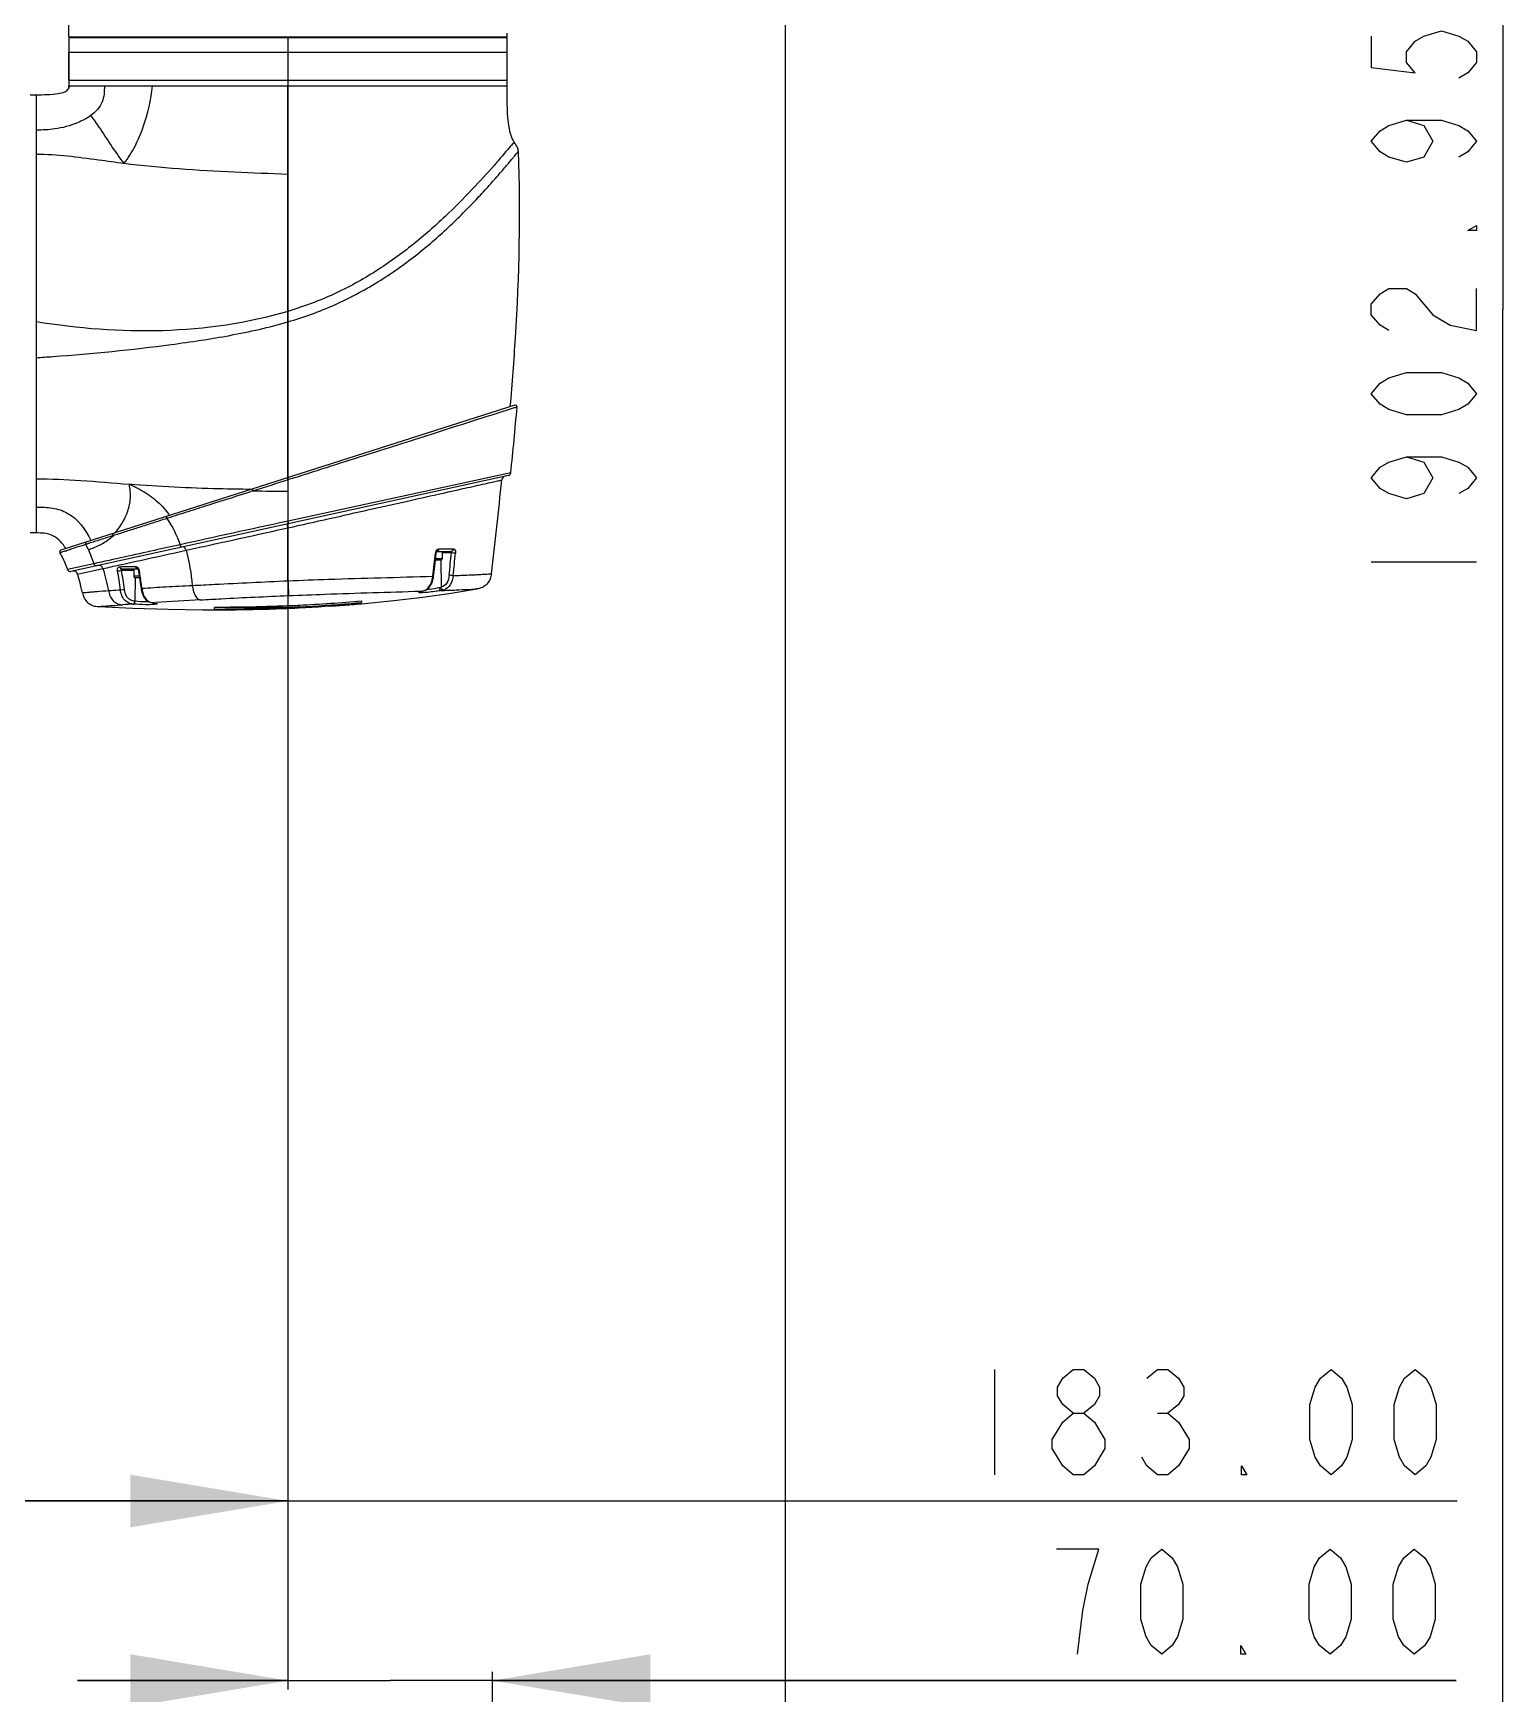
# Model space of a CAD drawing. Header units: millimetres. Extents: x 0 to 1173, y -4 to 841.
# Drawn here: x 999.5 to 1083.3, y 292.3 to 387 of the extents above; entities that cross this region are included whole.
import ezdxf

# ---------------------------------------------------------------- set-up
doc = ezdxf.new("R2010")
doc.units = ezdxf.units.MM
doc.header["$LTSCALE"] = 65.395
doc.layers.get('0').update_dxf_attribs({"linetype": 'CONTINUOUS'})
for name, color, linetype in [('0_END_MODULE_W_CAM_SOLIFIED_BL2', 7, 'CONTINUOUS'), ('J800_DH_BL6', 7, 'CONTINUOUS'), ('J_900_EXP_DH_BL10', 7, 'CONTINUOUS'), ('TM25S_ARM2_640_BL5', 7, 'CONTINUOUS')]:
    doc.layers.add(name, color=color, linetype=linetype)
doc.styles.get("Standard").update_dxf_attribs({"font": 'txt', "width": 0.8})
doc.dimstyles.new('DIMSTYLE_1', dxfattribs={"dimtxt": 6, "dimasz": 9, "dimexe": 0.5, "dimexo": 0, "dimgap": 1.5, "dimtad": 1, "dimlfac": 6, "dimzin": 0, "dimdsep": 46, "dimtxsty": 'Standard', "dimblk": '_FILLED', "dimblk1": '_FILLED', "dimblk2": '_FILLED', "dimcen": 0.09, "dimadec": 0, "dimazin": 0, "dimtp": 0.01, "dimtm": 0.01, "dimtfac": 1, "dimtofl": 0, "dimtmove": 0, "dimatfit": 3, "dimldrblk": '_FILLED', "dimfxl": 0, "dimtolj": 1, "dimtzin": 0, "dimarcsym": 0})

# ---------------------------------------------------------------- blocks, each defined once
blk = doc.blocks.new('_FILLED')
at = {"color": 0, "linetype": 'ByBlock'}
blk.add_solid([(0, 0), (-1, 0.167), (-1, -0.167)], dxfattribs=at)
blk = doc.blocks.new('*D39')
at = {"color": 2, "linetype": 'Continuous'}
for p, q in [((1047.412, 529.807), (1083.797, 529.807)), ((1083.297, 529.807), (1083.297, 371.228)), ((1083.297, 212.649), (1083.297, 371.228)), ((1010.83, 212.649), (1083.797, 212.649))]:
    blk.add_line(p, q, dxfattribs=at)
at = {"color": 2, "linetype": 'Continuous', "xscale": 9, "yscale": 9, "zscale": 9}
for p, rotation in [((1083.297, 529.807), 90), ((1083.297, 212.649), 270)]:
    blk.add_blockref('_FILLED', p, dxfattribs=dict(at, rotation=rotation))
blk = doc.blocks.new('TM25S_ARM2_640_BL5', base_point=(646.6598, 431.1828))
at = {"layer": 'TM25S_ARM2_640_BL5', "color": 7, "linetype": 'Continuous'}
for p, q in [((1001.4969, 386.7824), (1026.4958, 386.7824)), ((1026.4958, 386.7824), (1026.4957, 386.8083))]:
    blk.add_line(p, q, dxfattribs=at)
blk.add_arc((943.2508, 386.3461), 83.2462, 0.318076, 0.442986, dxfattribs=at)
blk.add_open_spline([(1001.4969, 386.7824), (1001.5082, 388.94), (1001.6526, 392.1707), (1001.9718, 396.4627), (1002.2409, 399.6706), (1002.5048, 402.8786), (1002.7414, 406.0902), (1002.9569, 409.3055), (1003.2174, 413.5978), (1003.4986, 418.9691), (1003.7816, 425.4194), (1004.0265, 431.8721), (1004.328, 440.4731), (1004.5871, 449.073), (1004.7741, 457.6729), (1004.872, 464.1233), (1004.9188, 470.5757), (1004.9148, 477.0296), (1004.7972, 483.4828), (1004.5867, 487.7811), (1004.4353, 489.9266)], degree=3, knots=[0, 0, 0, 0, 0.0626947, 0.0938976, 0.1250667, 0.1562369, 0.1874287, 0.2186419, 0.2498739, 0.3123833, 0.3749308, 0.4374861, 0.500019, 0.6250112, 0.6874897, 0.7499708, 0.8124668, 0.8749867, 0.9375022, 1, 1, 1, 1], dxfattribs=at)
blk = doc.blocks.new('*D33')
at = {"color": 2, "linetype": 'Continuous'}
for p, q in [((1013.997, 357.649), (1013.997, 302.764)), ((983.497, 355.874), (983.497, 302.764)), ((983.497, 303.264), (998.747, 303.264)), ((1013.997, 303.264), (998.747, 303.264)), ((998.747, 303.264), (1080.698, 303.264))]:
    blk.add_line(p, q, dxfattribs=at)
at = {"color": 2, "linetype": 'Continuous', "xscale": 9, "yscale": 9, "zscale": 9, "rotation": 180}
blk.add_blockref('_FILLED', (983.497, 303.264), dxfattribs=at)
at = {"color": 2, "linetype": 'Continuous', "xscale": 9, "yscale": 9, "zscale": 9}
blk.add_blockref('_FILLED', (1013.997, 303.264), dxfattribs=at)
blk = doc.blocks.new('*D38')
at = {"color": 2, "linetype": 'Continuous'}
for p, q in [((1013.997, 386.782), (1013.997, 292.517)), ((1013.997, 293.017), (1001.997, 293.017)), ((1001.997, 293.017), (1019.83, 293.017)), ((1080.645, 293.017), (1019.83, 293.017)), ((1025.664, 239.99), (1025.664, 293.517)), ((1025.664, 293.017), (1080.645, 293.017))]:
    blk.add_line(p, q, dxfattribs=at)
at = {"color": 2, "linetype": 'Continuous', "xscale": 9, "yscale": 9, "zscale": 9}
blk.add_blockref('_FILLED', (1013.997, 293.017), dxfattribs=at)
at = {"color": 2, "linetype": 'Continuous', "xscale": 9, "yscale": 9, "zscale": 9, "rotation": 180}
blk.add_blockref('_FILLED', (1025.664, 293.017), dxfattribs=at)
blk = doc.blocks.new('*D40')
at = {"color": 2, "linetype": 'Continuous'}
for p, q in [((1042.364, 519.099), (1042.364, 282.46)), ((1025.664, 231.616), (1025.664, 283.46)), ((1025.664, 282.96), (1013.664, 282.96)), ((1013.664, 282.96), (1034.014, 282.96)), ((1080.159, 282.96), (1034.014, 282.96)), ((1042.364, 282.96), (1080.159, 282.96))]:
    blk.add_line(p, q, dxfattribs=at)
at = {"color": 2, "linetype": 'Continuous', "xscale": 9, "yscale": 9, "zscale": 9}
blk.add_blockref('_FILLED', (1025.664, 282.96), dxfattribs=at)
at = {"color": 2, "linetype": 'Continuous', "xscale": 9, "yscale": 9, "zscale": 9, "rotation": 180}
blk.add_blockref('_FILLED', (1042.364, 282.96), dxfattribs=at)
blk = doc.blocks.new('0_END_MODULE_W_CAM_SOLIFIED_BL2', base_point=(670.806, 355.8574))
at = {"layer": '0_END_MODULE_W_CAM_SOLIFIED_BL2', "color": 2, "linetype": 'Continuous'}
blk.add_line((1075.797, 356.8283), (1081.797, 356.8283), dxfattribs=at)
for points in [[(1075.797, 386.8283), (1075.797, 385.0283), (1078.297, 384.7283), (1077.797, 385.3283), (1077.797, 385.9283), (1078.297, 386.5283), (1078.797, 386.8283), (1079.7971, 387.1283), (1080.797, 386.8283), (1081.297, 386.5283), (1081.797, 385.9283), (1081.797, 385.3283), (1081.297, 384.7283), (1080.797, 384.4283)], [(1077.797, 382.0283), (1078.797, 381.7283), (1079.297, 380.8283), (1078.797, 379.9283), (1077.797, 379.6283), (1076.7971, 379.9283), (1076.297, 380.2282), (1075.797, 380.8283), (1076.297, 381.4283), (1076.7971, 381.7283), (1077.797, 382.0283), (1079.7971, 382.0283), (1080.797, 381.7283), (1081.297, 381.4283), (1081.797, 380.8283), (1081.297, 380.2282), (1080.797, 379.9283)], [(1081.797, 376.0283), (1081.797, 375.7283), (1081.297, 375.7283), (1081.797, 376.0283)], [(1076.7971, 370.0283), (1076.297, 370.3282), (1075.797, 370.9283), (1075.797, 371.5283), (1076.297, 372.1283), (1076.7971, 372.4283), (1077.797, 372.4283), (1078.297, 372.1283), (1078.797, 371.5283), (1079.297, 370.9283), (1080.297, 370.3282), (1081.797, 370.0283), (1081.797, 372.4283)], [(1081.797, 366.4283), (1081.297, 365.8283), (1080.797, 365.5283), (1079.7971, 365.2283), (1077.797, 365.2283), (1076.7971, 365.5283), (1076.297, 365.8283), (1075.797, 366.4283), (1076.297, 367.0283), (1076.7971, 367.3283), (1077.797, 367.6283), (1079.7971, 367.6283), (1080.797, 367.3283), (1081.297, 367.0283), (1081.797, 366.4283)], [(1077.797, 362.8283), (1078.797, 362.5283), (1079.297, 361.6283), (1078.797, 360.7283), (1077.797, 360.4282), (1076.7971, 360.7283), (1076.297, 361.0283), (1075.797, 361.6283), (1076.297, 362.2283), (1076.7971, 362.5283), (1077.797, 362.8283), (1079.7971, 362.8283), (1080.797, 362.5283), (1081.297, 362.2283), (1081.797, 361.6283), (1081.297, 361.0283), (1080.797, 360.7283)]]:
    blk.add_lwpolyline(points, dxfattribs=at)
dim = blk.add_linear_dim(base=(1083.297, 212.6491), p1=(1047.4124, 529.8074), p2=(1010.8302, 212.6491), angle=270, dimstyle='DIMSTYLE_1', dxfattribs=at)
dim.commit()
dim.dimension.update_dxf_attribs({"geometry": '*D39', "text_midpoint": (1083.297, 354.4283), "dimtype": 160})
blk = doc.blocks.new('J800_DH_BL6', base_point=(659.6919, 365.2011))
at = {"layer": 'J800_DH_BL6', "color": 7, "linetype": 'Continuous'}
for p, q in [((1001.4969, 386.7491), (1026.4969, 386.7491)), ((1001.8302, 386.7491), (1001.8302, 386.7824)), ((1026.1636, 386.7491), (1026.1636, 386.7824)), ((1026.4969, 383.9824), (1026.4969, 386.7491)), ((1001.4969, 385.9158), (1026.4969, 385.9158)), ((1001.4697, 383.812), (1001.4641, 383.8011)), ((1001.4969, 384.3158), (1026.4969, 384.3158)), ((1001.4969, 383.9824), (1026.4969, 383.9824)), ((1013.9969, 361.6406), (1013.9969, 383.9824)), ((999.2969, 383.4824), (999.6302, 383.4824)), ((999.6302, 383.4824), (999.6302, 358.4824)), ((1026.9353, 365.7698), (1001.0452, 357.5072)), ((1026.6782, 365.6875), (1026.6803, 365.7111)), ((1026.7085, 361.9092), (1014.0046, 359.159)), ((1026.5784, 361.7634), (1001.616, 356.2892)), ((1004.9468, 361.2581), (1004.941, 361.2585)), ((1014.0349, 361.5243), (1014.0048, 361.5149)), ((1014.0048, 360.8753), (1014.0048, 361.5149)), ((1012.0233, 360.8838), (1012.0094, 360.8794)), ((1014.0046, 359.159), (1014.0048, 360.8753)), ((1014.0046, 359.159), (1013.9142, 359.1393)), ((1014.0131, 359.1203), (1014.0046, 359.159)), ((999.6302, 358.4824), (999.2969, 358.4824)), ((1013.9959, 355.7551), (1013.9953, 358.7758)), ((1001.469, 357.508), (1001.357, 357.4714)), ((1001.6648, 357.5714), (1001.6353, 357.5619)), ((1022.425, 357.0964), (1022.452, 357.3358)), ((1022.4633, 357.3843), (1022.4684, 357.3966)), ((1022.4952, 357.4312), (1023.2979, 357.4312)), ((1022.6004, 357.5757), (1023.4329, 357.576)), ((1022.7886, 357.4312), (1022.7886, 357.0145)), ((1023.3197, 357.3501), (1022.7886, 357.3501)), ((1002.9229, 356.7293), (1001.4231, 356.3966)), ((1001.9984, 356.1368), (1003.4405, 356.4511)), ((1005.2052, 356.3501), (1004.4998, 356.3501)), ((1004.5141, 356.4312), (1005.4177, 356.4312)), ((1005.2052, 356.4312), (1005.2052, 356.0145)), ((1022.3009, 356.0186), (1022.3486, 356.4281)), ((1022.3486, 356.4281), (1022.3872, 356.7636)), ((1022.3872, 356.7636), (1022.425, 357.0964)), ((1022.7052, 356.9312), (1022.4063, 356.9312)), ((1022.7886, 357.0145), (1022.4158, 357.0145)), ((1022.7107, 356.9313), (1022.7333, 355.3863)), ((1005.5212, 356.0145), (1005.2052, 356.0145)), ((1005.2832, 355.9313), (1005.2635, 354.589)), ((1005.5335, 355.9312), (1005.2886, 355.9312)), ((1005.5917, 355.5209), (1005.617, 355.3345)), ((1005.617, 355.3345), (1005.6283, 355.2538)), ((1005.6646, 355.3409), (1005.6661, 355.3298)), ((1022.2571, 356.0142), (1022.2582, 356.0236)), ((1022.2916, 355.9436), (1022.3009, 356.0186)), ((1005.1832, 354.4255), (1005.1633, 354.4273)), ((1005.2794, 354.5872), (1005.2635, 354.589)), ((1006.2911, 354.4998), (1006.2751, 354.5004)), ((1006.2751, 354.5004), (1006.294, 354.498)), ((1006.2911, 354.4998), (1006.3106, 354.4973)), ((1006.3106, 354.4973), (1006.294, 354.498)), ((1006.294, 354.498), (1006.3305, 354.4929)), ((1006.3106, 354.4973), (1006.4552, 354.5064)), ((1006.3305, 354.4929), (1006.3492, 354.4901)), ((1006.3492, 354.4901), (1006.3665, 354.4874)), ((1006.4478, 354.471), (1006.4586, 354.4677)), ((1014.5873, 354.3675), (1014.6393, 354.3699)), ((1014.639, 354.2751), (1014.639, 354.3753)), ((1017.6042, 354.3979), (1017.5266, 354.3918)), ((1017.6035, 354.4062), (1017.6122, 354.4069)), ((1018.1937, 354.6081), (1018.1937, 354.5153)), ((1018.1937, 354.4588), (1018.1937, 354.4454)), ((1021.5393, 355.1641), (1021.6605, 355.1677)), ((1021.6595, 355.1656), (1021.6783, 355.1703)), ((1021.7009, 355.1758), (1021.7194, 355.1803)), ((1021.7194, 355.1803), (1021.7337, 355.184)), ((1021.7357, 355.1846), (1021.769, 355.1942)), ((1021.769, 355.1942), (1021.8244, 355.2144)), ((1009.8002, 354.1254), (1009.8002, 354.2318)), ((1014.6182, 354.2097), (1014.6182, 354.2578)), ((1014.62, 354.2567), (1014.6396, 354.2574))]:
    blk.add_line(p, q, dxfattribs=at)
at = {"layer": 'J800_DH_BL6', "color": 6, "linetype": 'Continuous'}
for p, q in [((1001.4969, 384.3158), (1001.4969, 385.9158)), ((1026.4969, 384.3158), (1026.4969, 385.9158))]:
    blk.add_line(p, q, dxfattribs=at)
at = {"layer": 'J800_DH_BL6', "color": 2, "linetype": 'Continuous'}
for p, q in [((1054.298, 310.7645), (1054.298, 304.7644)), ((1063.598, 308.2644), (1064.198, 308.2644)), ((1058.798, 304.7644), (1058.198, 305.2644))]:
    blk.add_line(p, q, dxfattribs=at)
at = {"layer": 'J800_DH_BL6', "color": 7, "linetype": 'Continuous'}
for points in [[(1001.4969, 386.7491), (1001.4969, 383.9773), (1001.4968, 383.9592)], [(1001.4968, 383.9592), (1001.4965, 383.9409), (1001.4957, 383.9224), (1001.4942, 383.9037), (1001.4919, 383.8847), (1001.4883, 383.8655), (1001.4833, 383.8467), (1001.4768, 383.8282), (1001.4687, 383.81), (1001.4641, 383.8011)], [(1002.6109, 357.5312), (1002.6112, 357.5298), (1002.6116, 357.5284), (1002.612, 357.5271), (1002.6125, 357.5259), (1002.613, 357.5247), (1002.6137, 357.5236), (1002.6144, 357.5225), (1002.6153, 357.5214), (1002.6162, 357.5205)], [(1022.452, 357.3359), (1022.4528, 357.3422), (1022.4554, 357.3569), (1022.459, 357.3709), (1022.4633, 357.3843)], [(1022.4684, 357.3966), (1022.4738, 357.4076), (1022.4793, 357.4169), (1022.4846, 357.4243), (1022.4893, 357.4298)], [(1022.4893, 357.4298), (1022.4929, 357.4333), (1022.4949, 357.4349), (1022.4952, 357.4351)], [(1005.4177, 356.4323), (1005.417, 356.4325), (1005.4188, 356.4316)], [(1005.4188, 356.4316), (1005.4226, 356.4289), (1005.428, 356.4244), (1005.4344, 356.4177), (1005.4414, 356.409), (1005.4485, 356.3982), (1005.4556, 356.3854), (1005.462, 356.371)], [(1005.462, 356.371), (1005.4674, 356.3555), (1005.4715, 356.3393), (1005.4735, 356.3287)], [(1005.4735, 356.3287), (1005.4967, 356.1777), (1005.5159, 356.0503), (1005.535, 355.9209), (1005.554, 355.7896), (1005.5729, 355.6562), (1005.5917, 355.5209)], [(1005.6283, 355.2538), (1005.6434, 355.1678), (1005.6637, 355.0844), (1005.6895, 355.0049), (1005.7212, 354.9294), (1005.7584, 354.8579), (1005.8006, 354.7916), (1005.8471, 354.7313), (1005.8975, 354.677), (1005.9517, 354.6294), (1006.0086, 354.5892), (1006.0678, 354.5568), (1006.1282, 354.5323), (1006.1865, 354.5157)], [(1018.1937, 354.4454), (1020.0276, 354.625), (1021.6863, 354.8233), (1023.2989, 355.0506), (1024.7755, 355.2904)], [(1021.8244, 355.2144), (1021.8796, 355.2411), (1021.9331, 355.2743), (1021.9837, 355.3135), (1022.0311, 355.358), (1022.0753, 355.4074), (1022.1161, 355.4613), (1022.1535, 355.5195), (1022.1871, 355.5817), (1022.2169, 355.6478), (1022.2422, 355.7168), (1022.2629, 355.7889), (1022.2792, 355.8648), (1022.2916, 355.9436)], [(1003.1925, 354.2847), (1005.1449, 354.1907), (1007.1555, 354.1265), (1009.1237, 354.0972)], [(1006.1865, 354.5157), (1006.2402, 354.5054), (1006.2732, 354.5007)], [(1006.3665, 354.4874), (1006.3824, 354.4847), (1006.3969, 354.4821), (1006.41, 354.4796), (1006.4217, 354.4772), (1006.4318, 354.4749), (1006.4405, 354.4728), (1006.4478, 354.471)], [(1021.5386, 355.1288), (1021.5383, 355.1286), (1021.5386, 355.1287), (1021.5409, 355.1298), (1021.5454, 355.1316), (1021.5517, 355.1341), (1021.5597, 355.1369), (1021.5695, 355.1403), (1021.5809, 355.1439), (1021.5938, 355.1478), (1021.6083, 355.152), (1021.624, 355.1564), (1021.6411, 355.1609), (1021.6595, 355.1656)], [(1009.1237, 354.0972), (1011.0501, 354.1023), (1012.9343, 354.1415), (1013.7166, 354.1682)]]:
    blk.add_lwpolyline(points, dxfattribs=at)
at = {"layer": 'J800_DH_BL6', "color": 2, "linetype": 'Continuous'}
for points in [[(1058.798, 308.2644), (1058.198, 308.7644), (1057.898, 309.2645), (1057.898, 309.7644), (1058.198, 310.2644), (1058.798, 310.7645), (1059.3981, 310.7645), (1059.998, 310.2644), (1060.298, 309.7644), (1060.298, 309.2645), (1059.998, 308.7644), (1059.3981, 308.2644)], [(1062.998, 310.2644), (1063.598, 310.7645), (1064.198, 310.7645), (1064.798, 310.2644), (1065.0981, 309.7644), (1065.0981, 309.2645), (1064.798, 308.7644), (1064.198, 308.2644), (1064.798, 307.7645), (1065.0981, 307.2644), (1065.398, 306.7644), (1065.398, 306.2645)], [(1073.4981, 304.7644), (1072.898, 305.2644), (1072.598, 305.7644), (1072.298, 306.7644), (1072.298, 308.7644), (1072.598, 309.7644), (1072.898, 310.2644), (1073.4981, 310.7645), (1074.098, 310.2644), (1074.398, 309.7644), (1074.698, 308.7644), (1074.698, 306.7644), (1074.398, 305.7644), (1074.098, 305.2644), (1073.4981, 304.7644)], [(1078.298, 304.7644), (1077.698, 305.2644), (1077.398, 305.7644), (1077.098, 306.7644), (1077.098, 308.7644), (1077.398, 309.7644), (1077.698, 310.2644), (1078.298, 310.7645), (1078.898, 310.2644), (1079.1981, 309.7644), (1079.498, 308.7644), (1079.498, 306.7644), (1079.1981, 305.7644), (1078.898, 305.2644), (1078.298, 304.7644)], [(1057.598, 306.7644), (1058.198, 307.7645), (1058.798, 308.2644), (1059.3981, 308.2644), (1059.998, 307.7645)], [(1059.998, 307.7645), (1060.598, 306.7644), (1060.598, 306.2645)], [(1058.198, 305.2644), (1057.598, 306.2645), (1057.598, 306.7644)], [(1060.598, 306.2645), (1059.998, 305.2644), (1059.3981, 304.7644), (1058.798, 304.7644)], [(1065.398, 306.2645), (1064.798, 305.2644), (1064.198, 304.7644), (1063.598, 304.7644), (1062.998, 305.2644), (1062.698, 305.7644)], [(1068.698, 304.7644), (1068.398, 304.7644), (1068.398, 305.2644), (1068.698, 304.7644)]]:
    blk.add_lwpolyline(points, dxfattribs=at)
at = {"layer": 'J800_DH_BL6', "color": 7, "linetype": 'Continuous'}
for centre, radius, start, end in [((1001.2589, 383.9145), 0.2345, 331.057855, 334.066795), ((1001.2593, 383.9143), 0.234, 334.068237, 335.68163), ((1001.2556, 383.9159), 0.238, 335.703008, 342.601463), ((1001.197, 383.9297), 0.2983, 349.469467, 350.550277), ((1001.0402, 383.948), 0.4562, 355.152352, 355.840105), ((991.4022, 491.8866), 123.6807, 273.814526, 274.255714), ((786.9995, 386.5889), 240.9761, 354.121716, 355.018933), ((1026.9658, 365.6744), 0.1001, 355.060796, 107.700001), ((1026.5427, 361.9262), 0.1667, 282.369152, 354.135267), ((631.8859, 402.9961), 396.4885, 353.21565, 353.993109), ((1026.4461, 361.4784), 0.25, 102.369152, 174.044843), ((1013.5875, 622.8431), 261.9683, 269.654917, 270.091276), ((1015.7065, 333.5274), 27.1819, 108.364538, 108.488403), ((1003.1885, 356.5661), 4.9982, 36.282678, 37.047687), ((1003.1869, 356.5649), 5.0002, 35.744742, 36.282699), ((1456.8508, -1678.2263), 2084.9584, 102.2656075, 102.436506), ((1001.6443, 366.3622), 8.3795, 286.459832, 287.020642), ((1001.9478, 360.582), 3.0122, 315.820744, 318.214767), ((962.5336, 347.4728), 52.6883, 12.387676, 12.510802), ((1001.0773, 357.4065), 0.1057, 107.7, 211.815159), ((998.6528, 355.9574), 3.129, 31.551758, 33.743016), ((989.3369, 394.2982), 38.7388, 287.927323, 288.076552), ((1023.1545, 290.9397), 70.0114, 107.900655, 108.043725), ((1003.9293, 353.8122), 4.2743, 108.664559, 109.958081), ((996.2144, 354.6874), 7.0008, 23.968771, 26.670346), ((1004.5204, 352.0672), 6.1166, 107.907786, 108.679263), ((1001.4491, 361.4263), 4.0577, 291.628124, 294.181882), ((1001.6819, 360.8997), 3.4819, 294.236777, 297.212278), ((766.0607, 386.1529), 257.963, 353.292712, 353.585233), ((1022.7831, 357.2898), 0.3768, 165.435988, 173.565858), ((1022.7682, 357.294), 0.3613, 157.681641, 165.492381), ((1022.7052, 357.3254), 0.2908, 144.606036, 149.079845), ((1022.4759, 357.5259), 0.0946, 270.032714, 279.156412), ((753.9393, 383.2135), 270.6192, 354.243637, 354.515805), ((757.0579, 382.9123), 267.7168, 354.241801, 354.517114), ((1001.5803, 356.452), 0.1667, 199.38417, 282.369152), ((1001.759, 356.0646), 0.25, 16.791532, 102.369152), ((976.8284, 351.6051), 27.8506, 7.510359, 9.740854), ((977.3933, 351.6418), 27.5123, 7.578903, 9.853712), ((1005.4266, 356.5149), 0.0837, 263.879016, 269.986754), ((1005.2052, 356.2847), 0.3184, 29.972115, 34.481567), ((1005.1922, 356.2772), 0.3334, 27.554, 29.990697), ((1005.1772, 356.2697), 0.3502, 17.159818, 27.495408), ((1005.1669, 356.2663), 0.361, 13.079389, 17.20233), ((1005.1705, 356.2671), 0.3574, 11.429841, 13.078153), ((1005.1769, 356.2684), 0.3508, 8.807781, 11.433981), ((964.9014, 350.0332), 41.1061, 8.653996, 8.800333), ((958.049, 348.9992), 48.0361, 7.713512, 8.643431), ((1022.7052, 357.0145), 0.0833, 270, 360), ((1005.2886, 356.0145), 0.0833, 180, 270), ((958.5605, 349.0589), 47.5211, 7.5964, 7.724998), ((1022.5674, 355.8551), 0.4972, 278.931271, 289.48787), ((1016.6449, 174.735), 180.0556, 93.649703, 93.846499), ((1006.4377, 355.6252), 1.1349, 261.776976, 262.580107), ((1005.9504, 351.7507), 2.7701, 81.501338, 82.527885), ((1006.0627, 352.5004), 2.0121, 80.259984, 81.511616), ((1057.2461, -456.0477), 812.1439, 93.404843, 93.5855746), ((1009.8525, 456.0014), 101.7442, 269.971562, 272.667299), ((1011.903, 440.5818), 86.3501, 268.605784, 271.815765), ((1010.5419, 435.7444), 81.6365, 272.862107, 274.961871), ((1010.2534, 445.6876), 91.5177, 272.746735, 274.603587), ((1010.358, 444.892), 90.6233, 272.707806, 274.960206), ((1011.9898, 432.6041), 78.3915, 271.937103, 274.106066), ((1011.0812, 437.6033), 83.4607, 273.676253, 274.429171), ((1010.6071, 441.0447), 86.8614, 274.616859, 275.010685), ((1011.243, 435.499), 81.3502, 274.484848, 274.901425), ((1010.9775, 432.0751), 77.9511, 274.882608, 275.311661), ((1021.6549, 355.2657), 0.0983, 273.136063, 283.74656), ((1021.5983, 355.5558), 0.3919, 286.524581, 287.593821), ((1021.5506, 355.8122), 0.6522, 284.672618, 289.022749), ((1021.7123, 355.2646), 0.0834, 272.379253, 284.829437), ((1011.7659, 439.952), 85.7428, 268.686325, 271.90757), ((1010.6193, 449.6487), 95.4268, 269.508151, 269.834531), ((1010.6159, 445.8067), 91.6849, 269.49019, 271.937924), ((1010.7565, 440.8394), 86.7157, 271.956113, 272.552421)]:
    blk.add_arc(centre, radius, start, end, dxfattribs=at)
for points, knots in [([(999.6302, 383.4824), (1000.049, 383.4824), (1000.6097, 383.4798), (1001.2273, 383.6074), (1001.425, 383.7304), (1001.4641, 383.8011)], [0, 0, 0, 0, 0.6601779, 0.8726786, 1, 1, 1, 1]), ([(1001.4827, 383.8447), (1001.4843, 383.8497), (1001.4871, 383.8598), (1001.4893, 383.87), (1001.4903, 383.8752)], [0, 0, 0, 0, 0.5001901, 1, 1, 1, 1]), ([(1001.4912, 383.8807), (1001.492, 383.8855), (1001.4934, 383.895), (1001.4944, 383.9046), (1001.4948, 383.9095)], [0, 0, 0, 0, 0.4980796, 1, 1, 1, 1]), ([(1001.4952, 383.9149), (1001.4956, 383.9199), (1001.4961, 383.93), (1001.4965, 383.94), (1001.4966, 383.945)], [0, 0, 0, 0, 0.4971273, 1, 1, 1, 1]), ([(1001.4966, 383.945), (1001.4967, 383.9512), (1001.4969, 383.9637), (1001.4969, 383.9762), (1001.4969, 383.9824)], [0, 0, 0, 0, 0.4962766, 1, 1, 1, 1]), ([(1003.5247, 383.9824), (1003.5247, 383.6742), (1003.4952, 382.9988), (1003.0185, 382.4894), (1002.7462, 382.2906)], [0, 0, 0, 0, 0.4776184, 1, 1, 1, 1]), ([(1004.6379, 379.5576), (1004.8935, 379.8559), (1005.299, 380.5457), (1005.9184, 382.0079), (1006.1824, 383.1896), (1006.2692, 383.9824)], [0, 0, 0, 0, 0.2472986, 0.4978625, 1, 1, 1, 1]), ([(1026.8961, 380.7771), (1026.8076, 380.9113), (1026.6686, 381.2857), (1026.4848, 382.3569), (1026.4969, 383.2885), (1026.4969, 383.9824)], [0, 0, 0, 0, 0.1479576, 0.3611435, 1, 1, 1, 1]), ([(1002.7462, 382.2906), (1002.5135, 382.1207), (1001.8548, 381.7786), (1000.7897, 381.4986), (999.9855, 381.4613), (999.6302, 381.4613)], [0, 0, 0, 0, 0.2642851, 0.6740671, 1, 1, 1, 1]), ([(1002.7462, 382.2906), (1002.9021, 382.0749), (1003.5399, 381.1695), (1004.1228, 380.2246), (1004.6358, 379.5577)], [0, 0, 0, 0, 0.2402629, 1, 1, 1, 1]), ([(1026.8961, 380.7772), (1026.9223, 380.804), (1026.6988, 380.5517), (1026.5993, 380.4256), (1026.1782, 379.9376), (1025.5259, 379.1864), (1024.4326, 377.9871), (1022.9246, 376.4685), (1021.1142, 374.8715), (1019.0107, 373.3517), (1016.6249, 372.0389), (1014.8899, 371.391), (1013.9969, 371.1229)], [0, 0, 0, 0, 0.0068697, 0.0279365, 0.0621934, 0.1071999, 0.2200386, 0.353669, 0.5020404, 0.6616221, 0.8289665, 1, 1, 1, 1]), ([(1004.6363, 379.5576), (1004.1536, 379.6184), (1002.4934, 379.8507), (1000.8216, 380.073), (999.6302, 380.073)], [0, 0, 0, 0, 0.2899489, 1, 1, 1, 1]), ([(1013.9969, 370.523), (1014.9051, 370.789), (1016.6721, 371.4294), (1019.1111, 372.7295), (1021.2664, 374.246), (1022.8433, 375.6134), (1023.9625, 376.6987), (1024.707, 377.4644), (1025.374, 378.1852), (1025.954, 378.8393), (1026.3762, 379.3339), (1026.6592, 379.6705), (1026.8273, 379.8745), (1026.9553, 380.0226), (1027.0585, 380.1595), (1027.1014, 380.1865), (1027.1415, 380.2578), (1027.1419, 380.2482)], [0, 0, 0, 0, 0.1708727, 0.3381166, 0.4975815, 0.6457206, 0.7145086, 0.7790454, 0.8385366, 0.8917956, 0.9369708, 0.9557534, 0.9715295, 0.9839961, 0.992936, 0.9982568, 1, 1, 1, 1]), ([(1026.6803, 365.7111), (1026.7929, 367.011), (1027.165, 371.8459), (1027.2775, 376.7057), (1027.1419, 380.2482)], [0, 0, 0, 0, 0.269026, 1, 1, 1, 1]), ([(1027.1419, 380.2482), (1027.139, 380.3249), (1027.1074, 380.5282), (1026.963, 380.676), (1026.8961, 380.7772)], [0, 0, 0, 0, 0.3875385, 1, 1, 1, 1]), ([(1013.9969, 378.9347), (1012.9784, 378.9736), (1009.8538, 379.0916), (1006.7283, 379.2947), (1004.6365, 379.5581)], [0, 0, 0, 0, 0.325886, 1, 1, 1, 1]), ([(1013.9969, 371.1229), (1011.689, 370.4301), (1006.8474, 369.7589), (1002.0112, 370.1341), (999.6302, 370.528)], [0, 0, 0, 0, 0.4996191, 1, 1, 1, 1]), ([(1000.5802, 368.5469), (1002.8384, 368.7155), (1006.2198, 369.0459), (1010.6968, 369.7173), (1012.9108, 370.2048), (1013.9969, 370.523)], [0, 0, 0, 0, 0.500245, 0.749975, 1, 1, 1, 1]), ([(1027.0655, 365.6657), (1027.066, 365.6715), (1027.0241, 365.6578), (1026.9909, 365.6397), (1026.8902, 365.6088), (1026.8224, 365.5871), (1026.7809, 365.5741)], [0, 0, 0, 0, 0.0579958, 0.2516462, 0.5645306, 1, 1, 1, 1]), ([(1026.7809, 365.5741), (1025.2383, 365.0927), (1022.4219, 364.1854), (1018.1713, 362.8418), (1015.4645, 361.9754), (1014.0349, 361.5243)], [0, 0, 0, 0, 0.3624848, 0.6637242, 1, 1, 1, 1]), ([(999.6302, 361.5675), (1000.4767, 361.5675), (1002.2507, 361.4984), (1004.0167, 361.3312), (1004.941, 361.2585)], [0, 0, 0, 0, 0.4772433, 1, 1, 1, 1]), ([(1004.1939, 358.5748), (1004.4906, 358.9069), (1004.8442, 359.5315), (1005.0453, 360.4774), (1004.9955, 360.9949), (1004.9497, 361.255)], [0, 0, 0, 0, 0.4648913, 0.7243178, 1, 1, 1, 1]), ([(1004.9436, 361.2576), (1005.1586, 361.1696), (1005.6844, 360.9118), (1006.4715, 360.3846), (1006.9625, 359.8626), (1007.1778, 359.5774)], [0, 0, 0, 0, 0.2467417, 0.6206051, 1, 1, 1, 1]), ([(1011.8846, 360.9663), (1011.2793, 360.9728), (1008.9636, 361.0105), (1006.6493, 361.1279), (1004.9436, 361.2576)], [0, 0, 0, 0, 0.2613661, 1, 1, 1, 1]), ([(1012.0097, 360.8795), (1012.0009, 360.9065), (1011.9992, 360.9356), (1011.9749, 360.9953), (1011.9867, 360.9991)], [0, 0, 0, 0, 0.6953768, 1, 1, 1, 1]), ([(1014.0048, 361.5149), (1013.9961, 361.5421), (1013.9778, 361.5815), (1013.9776, 361.6139), (1013.9649, 361.6304), (1013.9679, 361.6313)], [0, 0, 0, 0, 0.7023825, 0.9223496, 1, 1, 1, 1]), ([(1013.9953, 358.7758), (1014.7826, 358.9506), (1016.3298, 359.2963), (1018.5764, 359.8008), (1020.6467, 360.266), (1022.4604, 360.6724), (1023.7815, 360.9669), (1024.6661, 361.1647), (1025.1883, 361.2795), (1025.6038, 361.3758), (1025.9114, 361.435), (1026.0904, 361.4907), (1026.1792, 361.4935), (1026.1974, 361.5044)], [0, 0, 0, 0, 0.1935004, 0.3803792, 0.5524518, 0.7026249, 0.8263443, 0.877197, 0.9201303, 0.9545642, 0.9796874, 0.9949027, 1, 1, 1, 1]), ([(999.6302, 359.9585), (999.945, 359.9531), (1000.556, 359.946), (1001.826, 359.549), (1002.448, 358.6685), (1002.7595, 358.0544)], [0, 0, 0, 0, 0.2426495, 0.4693324, 1, 1, 1, 1]), ([(1012.0097, 360.8795), (1011.1687, 360.607), (1009.9237, 360.2158), (1008.3028, 359.6929), (1007.5204, 359.4503), (1007.1425, 359.3249)], [0, 0, 0, 0, 0.5191046, 0.76621, 1, 1, 1, 1]), ([(1007.0867, 359.3062), (1006.9468, 359.2713), (1006.679, 359.174), (1006.152, 359.0065), (1005.5199, 358.8052), (1004.7931, 358.5766), (1004.3256, 358.4196), (1004.0971, 358.3497)], [0, 0, 0, 0, 0.1377693, 0.2717187, 0.5287596, 0.771644, 1, 1, 1, 1]), ([(1007.0867, 359.3062), (1007.0813, 359.3207), (1007.0693, 359.363), (1007.0761, 359.4319), (1007.1065, 359.4416)], [0, 0, 0, 0, 0.3262007, 1, 1, 1, 1]), ([(1014.0369, 359.0131), (1014.0344, 359.0125), (1014.0367, 359.0296), (1014.0223, 359.0549), (1014.0188, 359.0943), (1014.0131, 359.1203)], [0, 0, 0, 0, 0.0703506, 0.2748827, 1, 1, 1, 1]), ([(1001.2547, 357.6955), (1001.0706, 357.9709), (1000.5917, 358.465), (999.9279, 358.4824), (999.6302, 358.4824)], [0, 0, 0, 0, 0.5267098, 1, 1, 1, 1]), ([(1004.0186, 358.3261), (1003.7727, 358.253), (1003.317, 358.0942), (1002.8544, 357.9571), (1002.6396, 357.8875)], [0, 0, 0, 0, 0.5318896, 1, 1, 1, 1]), ([(1003.2742, 357.8031), (1003.3378, 357.8359), (1003.6036, 357.9832), (1003.8484, 358.1682), (1004.0186, 358.3261)], [0, 0, 0, 0, 0.2356294, 1, 1, 1, 1]), ([(1004.0186, 358.3261), (1004.0128, 358.3405), (1003.9988, 358.3903), (1004.0252, 358.4582), (1004.0605, 358.4695)], [0, 0, 0, 0, 0.2949278, 1, 1, 1, 1]), ([(1008.1874, 357.4957), (1008.6393, 357.5952), (1010.5757, 358.02), (1012.5117, 358.4461), (1013.9953, 358.7758)], [0, 0, 0, 0, 0.2333891, 1, 1, 1, 1]), ([(1013.9709, 358.8863), (1013.9651, 358.9125), (1013.9614, 358.952), (1013.9471, 358.9774), (1013.949, 358.9938), (1013.9466, 358.9933)], [0, 0, 0, 0, 0.7344768, 0.9325926, 1, 1, 1, 1]), ([(1001.2611, 357.4403), (1001.2216, 357.4275), (1001.1551, 357.4069), (1001.0642, 357.3771), (1001.0222, 357.3643), (1000.9909, 357.3453), (1000.9875, 357.3508)], [0, 0, 0, 0, 0.4321648, 0.7446945, 0.9325239, 1, 1, 1, 1]), ([(1001.4231, 356.3966), (1001.3904, 356.4897), (1001.268, 356.8173), (1001.12, 357.1372), (1000.9875, 357.3508)], [0, 0, 0, 0, 0.2818441, 1, 1, 1, 1]), ([(1002.4703, 357.8298), (1002.3942, 357.8046), (1002.126, 357.7174), (1001.8569, 357.6333), (1001.6648, 357.5714)], [0, 0, 0, 0, 0.2842939, 1, 1, 1, 1]), ([(1002.4703, 357.8298), (1002.4576, 357.8572), (1002.451, 357.9213), (1002.4969, 357.9705), (1002.523, 357.9788)], [0, 0, 0, 0, 0.5247608, 1, 1, 1, 1]), ([(1007.8392, 357.8091), (1007.3554, 357.7029), (1005.7162, 357.3448), (1004.0775, 356.9843), (1002.9229, 356.7293)], [0, 0, 0, 0, 0.2952425, 1, 1, 1, 1]), ([(1003.4405, 356.4511), (1003.754, 356.5199), (1005.337, 356.8651), (1006.9186, 357.2164), (1008.1874, 357.4958)], [0, 0, 0, 0, 0.1981196, 1, 1, 1, 1]), ([(1007.955, 357.6793), (1007.9349, 357.6749), (1007.9029, 357.6922), (1007.8844, 357.7148), (1007.8789, 357.7224)], [0, 0, 0, 0, 0.6876342, 1, 1, 1, 1]), ([(1008.1874, 357.4957), (1008.1828, 357.5134), (1008.1625, 357.5751), (1008.1287, 357.6351), (1008.093, 357.6656)], [0, 0, 0, 0, 0.2802339, 1, 1, 1, 1]), ([(1022.4087, 357.332), (1022.4193, 357.3317), (1022.4298, 357.3334), (1022.4516, 357.3319), (1022.452, 357.3358)], [0, 0, 0, 0, 0.7270723, 1, 1, 1, 1]), ([(1022.4682, 357.4938), (1022.477, 357.5062), (1022.5104, 357.5467), (1022.5627, 357.5757), (1022.6004, 357.5757)], [0, 0, 0, 0, 0.2876933, 1, 1, 1, 1]), ([(1022.6004, 357.5757), (1022.5986, 357.5579), (1022.5863, 357.4975), (1022.5348, 357.4395), (1022.4909, 357.4324)], [0, 0, 0, 0, 0.2867578, 1, 1, 1, 1]), ([(1023.4329, 357.576), (1023.4289, 357.5385), (1023.4021, 357.4672), (1023.3308, 357.4312), (1023.2979, 357.4312)], [0, 0, 0, 0, 0.5332498, 1, 1, 1, 1]), ([(1023.2979, 357.4312), (1023.3173, 357.4312), (1023.3314, 357.3859), (1023.3228, 357.3598), (1023.3197, 357.3501)], [0, 0, 0, 0, 0.6559793, 1, 1, 1, 1]), ([(1023.5498, 357.3324), (1023.5344, 357.3317), (1023.4574, 357.3329), (1023.3805, 357.3403), (1023.3197, 357.3501)], [0, 0, 0, 0, 0.1999349, 1, 1, 1, 1]), ([(1023.4329, 357.576), (1023.4515, 357.576), (1023.5485, 357.5365), (1023.5573, 357.4101), (1023.5498, 357.3324)], [0, 0, 0, 0, 0.1919715, 1, 1, 1, 1]), ([(1003.0966, 356.6138), (1003.0618, 356.6062), (1002.9798, 356.6246), (1002.9345, 356.6921), (1002.9229, 356.7293)], [0, 0, 0, 0, 0.477383, 1, 1, 1, 1]), ([(1003.4405, 356.4511), (1003.4241, 356.5086), (1003.3568, 356.6138), (1003.231, 356.6433), (1003.1778, 356.6317)], [0, 0, 0, 0, 0.5230418, 1, 1, 1, 1]), ([(1004.2775, 356.3172), (1004.2677, 356.3736), (1004.2591, 356.4776), (1004.3478, 356.5593), (1004.3877, 356.5595)], [0, 0, 0, 0, 0.5894188, 1, 1, 1, 1]), ([(1004.2775, 356.3172), (1004.293, 356.3169), (1004.368, 356.3213), (1004.4424, 356.3343), (1004.4998, 356.3501)], [0, 0, 0, 0, 0.2065069, 1, 1, 1, 1]), ([(1004.3877, 356.5595), (1004.4613, 356.5598), (1004.7689, 356.5613), (1005.0766, 356.5626), (1005.3107, 356.5634)], [0, 0, 0, 0, 0.2390806, 1, 1, 1, 1]), ([(1004.3877, 356.5595), (1004.391, 356.5418), (1004.4084, 356.4822), (1004.4694, 356.4312), (1004.5141, 356.4312)], [0, 0, 0, 0, 0.2866501, 1, 1, 1, 1]), ([(1004.4998, 356.3501), (1004.4907, 356.3667), (1004.4698, 356.3992), (1004.5007, 356.4312), (1004.5141, 356.4312)], [0, 0, 0, 0, 0.5856611, 1, 1, 1, 1]), ([(1005.3107, 356.5634), (1005.3557, 356.5636), (1005.4181, 356.5284), (1005.4575, 356.4798), (1005.4676, 356.465)], [0, 0, 0, 0, 0.7149285, 1, 1, 1, 1]), ([(1005.3107, 356.5634), (1005.3132, 356.5464), (1005.3269, 356.4904), (1005.3765, 356.4361), (1005.4177, 356.4317)], [0, 0, 0, 0, 0.2937355, 1, 1, 1, 1]), ([(1002.2711, 355.0707), (1002.2507, 355.1644), (1002.1699, 355.5222), (1002.0767, 355.8773), (1001.9984, 356.1368)], [0, 0, 0, 0, 0.261186, 1, 1, 1, 1]), ([(1003.761, 355.1972), (1003.8141, 355.2009), (1004.0404, 355.2169), (1004.2667, 355.2331), (1004.44, 355.2457)], [0, 0, 0, 0, 0.2343222, 1, 1, 1, 1]), ([(1004.4401, 355.2453), (1004.4555, 355.2448), (1004.5312, 355.2476), (1004.6065, 355.2578), (1004.6653, 355.2704)], [0, 0, 0, 0, 0.2047752, 1, 1, 1, 1]), ([(1005.1633, 354.4273), (1005.0728, 354.4358), (1004.8847, 354.4743), (1004.6531, 354.6617), (1004.4917, 354.9287), (1004.4542, 355.1386), (1004.4401, 355.2453)], [0, 0, 0, 0, 0.2292465, 0.470224, 0.7284589, 1, 1, 1, 1]), ([(1005.2635, 354.589), (1005.1879, 354.5961), (1005.0306, 354.6252), (1004.8368, 354.7816), (1004.7045, 355.0059), (1004.6772, 355.1814), (1004.6653, 355.2704)], [0, 0, 0, 0, 0.2295576, 0.4702648, 0.728313, 1, 1, 1, 1]), ([(1005.6662, 355.3293), (1005.6542, 355.3289), (1005.6418, 355.3301), (1005.6176, 355.3299), (1005.617, 355.3345)], [0, 0, 0, 0, 0.7202325, 1, 1, 1, 1]), ([(1005.6661, 355.3298), (1006.12, 355.3569), (1006.82, 355.4029), (1007.7784, 355.4471), (1008.282, 355.4843), (1008.54, 355.49)], [0, 0, 0, 0, 0.4739365, 0.7311091, 1, 1, 1, 1]), ([(1005.6772, 355.2518), (1005.6896, 355.1706), (1005.7477, 354.8912), (1005.9414, 354.6141), (1006.1335, 354.5377)], [0, 0, 0, 0, 0.2841604, 1, 1, 1, 1]), ([(1008.54, 355.4899), (1008.9662, 355.5113), (1010.7847, 355.6028), (1012.603, 355.6971), (1013.9959, 355.7551)], [0, 0, 0, 0, 0.2343641, 1, 1, 1, 1]), ([(1008.54, 355.4899), (1008.5656, 355.2902), (1008.6232, 355.0092), (1008.8265, 354.7241), (1008.9578, 354.6741), (1009.0122, 354.6626)], [0, 0, 0, 0, 0.5986277, 0.834567, 1, 1, 1, 1]), ([(1013.9959, 355.7549), (1014.766, 355.7869), (1017.5193, 355.8875), (1020.2736, 355.9538), (1022.257, 356.0137)], [0, 0, 0, 0, 0.2797643, 1, 1, 1, 1]), ([(1013.9959, 355.7551), (1013.9998, 355.6544), (1014.0094, 355.3726), (1014.0262, 355.0907), (1014.0244, 354.9095)], [0, 0, 0, 0, 0.357265, 1, 1, 1, 1]), ([(1021.8542, 355.2365), (1021.9077, 355.2669), (1022.1226, 355.4461), (1022.22, 355.7305), (1022.2482, 355.9423)], [0, 0, 0, 0, 0.2235041, 1, 1, 1, 1]), ([(1022.6458, 355.3628), (1022.4502, 355.319), (1022.1938, 355.2741), (1021.9357, 355.2449), (1021.8766, 355.2398)], [0, 0, 0, 0, 0.7719598, 1, 1, 1, 1]), ([(1022.2571, 356.0144), (1022.2678, 356.0141), (1022.2786, 356.0156), (1022.3004, 356.0146), (1022.3009, 356.0186)], [0, 0, 0, 0, 0.7253035, 1, 1, 1, 1]), ([(1022.7426, 355.2027), (1022.7319, 355.2028), (1022.671, 355.2368), (1022.6543, 355.3093), (1022.6458, 355.3628)], [0, 0, 0, 0, 0.1640965, 1, 1, 1, 1]), ([(1023.1938, 356.0707), (1023.1785, 355.919), (1023.1149, 355.623), (1022.8644, 355.424), (1022.7333, 355.3863)], [0, 0, 0, 0, 0.5279214, 1, 1, 1, 1]), ([(1022.8601, 355.2286), (1022.8468, 355.2281), (1022.777, 355.2539), (1022.7451, 355.3304), (1022.7333, 355.3863)], [0, 0, 0, 0, 0.1880624, 1, 1, 1, 1]), ([(1022.7428, 355.2027), (1023.0231, 355.2122), (1023.4818, 355.2261), (1024.223, 355.2662), (1024.414, 355.2622), (1024.8228, 355.2986), (1024.7755, 355.2904)], [0, 0, 0, 0, 0.4134732, 0.7279496, 0.9292457, 1, 1, 1, 1]), ([(1023.4238, 356.0521), (1023.4053, 355.8688), (1023.3212, 355.5125), (1023.0186, 355.2741), (1022.8601, 355.2286)], [0, 0, 0, 0, 0.5276386, 1, 1, 1, 1]), ([(1023.4238, 356.0521), (1023.4084, 356.0514), (1023.3314, 356.0528), (1023.2546, 356.0606), (1023.1938, 356.0707)], [0, 0, 0, 0, 0.1999254, 1, 1, 1, 1]), ([(1023.4238, 356.052), (1023.723, 356.0625), (1024.1454, 356.0786), (1024.6717, 356.1021), (1024.9836, 356.1182), (1025.2332, 356.1319), (1025.404, 356.1449), (1025.502, 356.1494), (1025.5553, 356.1576), (1025.5762, 356.1516), (1025.5985, 356.1613), (1025.5981, 356.158)], [0, 0, 0, 0, 0.4125283, 0.5823938, 0.7262639, 0.8423347, 0.9282854, 0.9591987, 0.9816607, 0.9953639, 1, 1, 1, 1]), ([(1025.5981, 356.1579), (1025.586, 356.0559), (1025.5492, 355.8394), (1025.3636, 355.5566), (1025.0909, 355.3565), (1024.8768, 355.3079), (1024.7755, 355.2904)], [0, 0, 0, 0, 0.2377802, 0.4999031, 0.7621491, 1, 1, 1, 1]), ([(1002.2711, 355.0707), (1002.267, 355.0646), (1002.3247, 355.0865), (1002.365, 355.0773), (1002.4955, 355.0997), (1002.6507, 355.1105), (1002.864, 355.1302), (1003.2374, 355.159), (1003.5426, 355.1815), (1003.761, 355.197)], [0, 0, 0, 0, 0.0148245, 0.0601077, 0.1369506, 0.2459473, 0.3873661, 0.5606736, 1, 1, 1, 1]), ([(1002.2711, 355.0707), (1002.2932, 354.9689), (1002.3502, 354.7532), (1002.568, 354.4864), (1002.8661, 354.3146), (1003.0883, 354.2905), (1003.1925, 354.2847)], [0, 0, 0, 0, 0.2374721, 0.4994594, 0.7621352, 1, 1, 1, 1]), ([(1003.1925, 354.2847), (1003.1651, 354.2903), (1003.3159, 354.2904), (1003.3831, 354.3021), (1003.6388, 354.3182), (1004.013, 354.3482), (1004.3652, 354.3716), (1004.5661, 354.3851)], [0, 0, 0, 0, 0.0609565, 0.1380605, 0.2470549, 0.5613806, 1, 1, 1, 1]), ([(1003.761, 355.197), (1003.7796, 355.0937), (1003.8263, 354.8794), (1004.0112, 354.606), (1004.2733, 354.422), (1004.4739, 354.3926), (1004.5661, 354.3851)], [0, 0, 0, 0, 0.2529796, 0.5217311, 0.7769554, 1, 1, 1, 1]), ([(1005.1633, 354.4273), (1005.1758, 354.4282), (1005.2392, 354.4585), (1005.2592, 354.5353), (1005.2635, 354.589)], [0, 0, 0, 0, 0.1893497, 1, 1, 1, 1]), ([(1006.3995, 354.4033), (1006.2156, 354.3864), (1005.8089, 354.3893), (1005.4035, 354.406), (1005.1832, 354.4255)], [0, 0, 0, 0, 0.454956, 1, 1, 1, 1]), ([(1005.1833, 354.4255), (1005.1954, 354.4264), (1005.2574, 354.458), (1005.2753, 354.5339), (1005.2794, 354.5872)], [0, 0, 0, 0, 0.1850753, 1, 1, 1, 1]), ([(1006.076, 354.5535), (1006.0133, 354.5519), (1005.7474, 354.5513), (1005.4813, 354.5652), (1005.2794, 354.5872)], [0, 0, 0, 0, 0.2361093, 1, 1, 1, 1]), ([(1006.4031, 354.4835), (1006.4505, 354.4753), (1006.631, 354.4342), (1006.4475, 354.4078), (1006.3995, 354.4033)], [0, 0, 0, 0, 0.4991146, 1, 1, 1, 1]), ([(1009.0122, 354.6626), (1009.4049, 354.6859), (1011.0749, 354.7826), (1012.7461, 354.8576), (1014.0244, 354.9095)], [0, 0, 0, 0, 0.2351776, 1, 1, 1, 1]), ([(1014.0244, 354.9095), (1014.7228, 354.9378), (1017.2272, 355.0371), (1019.7327, 355.1101), (1021.5393, 355.1641)], [0, 0, 0, 0, 0.2788632, 1, 1, 1, 1]), ([(1021.5558, 355.0714), (1021.5236, 355.0724), (1021.403, 355.0827), (1021.5148, 355.1263), (1021.5451, 355.136)], [0, 0, 0, 0, 0.504371, 1, 1, 1, 1]), ([(1022.7428, 355.2027), (1022.6506, 355.186), (1022.2973, 355.1287), (1021.941, 355.0833), (1021.6769, 355.0727)], [0, 0, 0, 0, 0.2617044, 1, 1, 1, 1])]:
    blk.add_open_spline(points, degree=3, knots=knots, dxfattribs=at)
for points in [[(1014.0048, 361.5149), (1013.3444, 361.3042), (1012.6837, 361.0946), (1012.0233, 360.8838)], [(1007.0868, 359.3063), (1007.4139, 358.8536), (1007.6596, 358.338), (1007.8392, 357.8091)], [(1002.6115, 357.5314), (1002.7231, 357.571), (1002.8347, 357.6105), (1002.9447, 357.6543)], [(1002.6163, 357.5205), (1002.731, 357.262), (1002.8318, 356.9971), (1002.9228, 356.7293)], [(1007.8789, 357.7224), (1007.8602, 357.7481), (1007.8475, 357.7784), (1007.8392, 357.8091)], [(1008.093, 357.6656), (1008.0718, 357.6837), (1008.041, 357.6981), (1008.0137, 357.6922)], [(1008.1875, 357.4958), (1008.3691, 356.8416), (1008.4741, 356.1655), (1008.5399, 355.4898)], [(1022.4339, 357.4312), (1022.4401, 357.4463), (1022.4474, 357.4609), (1022.4557, 357.4748)], [(1003.4405, 356.4511), (1003.5649, 356.038), (1003.67, 355.6188), (1003.761, 355.197)], [(1005.5236, 356.3221), (1005.5071, 356.3185), (1005.4883, 356.3207), (1005.4735, 356.3287)], [(1005.6661, 355.3298), (1005.6696, 355.3038), (1005.6732, 355.2777), (1005.6772, 355.2518)], [(1021.7632, 355.1957), (1021.7946, 355.2065), (1021.8253, 355.2201), (1021.8542, 355.2365)], [(1022.2482, 355.9423), (1022.2514, 355.9662), (1022.2542, 355.9902), (1022.2571, 356.0142)], [(1022.8601, 355.2286), (1022.8216, 355.2175), (1022.7822, 355.2099), (1022.7428, 355.2027)], [(1006.1335, 354.5377), (1006.1788, 354.5196), (1006.2271, 354.509), (1006.2754, 354.502)], [(1021.5451, 355.136), (1021.5831, 355.1482), (1021.6217, 355.1583), (1021.6605, 355.1677)], [(1021.6769, 355.0727), (1021.6366, 355.0711), (1021.5962, 355.0701), (1021.5558, 355.0714)], [(1021.6605, 355.1677), (1021.677, 355.1717), (1021.6936, 355.1753), (1021.7098, 355.1801)]]:
    blk.add_open_spline(points, degree=3, dxfattribs=at)
at = {"layer": 'J800_DH_BL6', "color": 2, "linetype": 'Continuous'}
dim = blk.add_linear_dim(base=(983.4969, 303.2644), p1=(1013.9969, 357.6491), p2=(983.4969, 355.8741), angle=180, dimstyle='DIMSTYLE_1', dxfattribs=at)
dim.commit()
dim.dimension.update_dxf_attribs({"geometry": '*D33', "text_midpoint": (1051.898, 303.2644), "dimtype": 160})
blk = doc.blocks.new('J_900_EXP_DH_BL10', base_point=(658.2783, 323.5593))
at = {"layer": 'J_900_EXP_DH_BL10', "color": 2, "linetype": 'Continuous'}
for points in [[(1059.6449, 298.517), (1060.2449, 300.517), (1057.8449, 300.517)], [(1063.8449, 294.517), (1063.2449, 295.017), (1062.9449, 295.517), (1062.6449, 296.517), (1062.6449, 298.517), (1062.9449, 299.517), (1063.2449, 300.017), (1063.8449, 300.517), (1064.4448, 300.017), (1064.7449, 299.517), (1065.0449, 298.517), (1065.0449, 296.517), (1064.7449, 295.517), (1064.4448, 295.017), (1063.8449, 294.517)], [(1073.4449, 294.517), (1072.8449, 295.017), (1072.5449, 295.517), (1072.2449, 296.517), (1072.2449, 298.517), (1072.5449, 299.517), (1072.8449, 300.017), (1073.4449, 300.517), (1074.0449, 300.017), (1074.3449, 299.517), (1074.6449, 298.517), (1074.6449, 296.517), (1074.3449, 295.517), (1074.0449, 295.017), (1073.4449, 294.517)], [(1078.2449, 294.517), (1077.6449, 295.017), (1077.3449, 295.517), (1077.0449, 296.517), (1077.0449, 298.517), (1077.3449, 299.517), (1077.6449, 300.017), (1078.2449, 300.517), (1078.8449, 300.017), (1079.1449, 299.517), (1079.4449, 298.517), (1079.4449, 296.517), (1079.1449, 295.517), (1078.8449, 295.017), (1078.2449, 294.517)], [(1059.0449, 294.517), (1059.3449, 297.017), (1059.6449, 298.517)], [(1068.6449, 294.517), (1068.3449, 294.517), (1068.3449, 295.017), (1068.6449, 294.517)]]:
    blk.add_lwpolyline(points, dxfattribs=at)
dim = blk.add_linear_dim(base=(1042.3636, 282.9597), p1=(1025.6636, 231.6158), p2=(1042.3636, 519.0991), dimstyle='DIMSTYLE_1', dxfattribs=at)
dim.commit()
dim.dimension.update_dxf_attribs({"geometry": '*D40', "text_midpoint": (1051.3593, 282.9597), "dimtype": 160})
dim = blk.add_linear_dim(base=(1013.9969, 293.017), p1=(1025.6636, 239.99), p2=(1013.9969, 386.7824), angle=180, dimstyle='DIMSTYLE_1', dxfattribs=at)
dim.commit()
dim.dimension.update_dxf_attribs({"geometry": '*D38', "text_midpoint": (1056.6449, 293.017), "dimtype": 160})

msp = doc.modelspace()

# ---------------------------------------------------------------- block references
at = {"layer": '0_END_MODULE_W_CAM_SOLIFIED_BL2'}
msp.add_blockref('0_END_MODULE_W_CAM_SOLIFIED_BL2', (670.806, 355.8574), dxfattribs=at)
at = {"layer": 'J800_DH_BL6'}
msp.add_blockref('J800_DH_BL6', (659.6919, 365.2011), dxfattribs=at)
at = {"layer": 'J_900_EXP_DH_BL10'}
msp.add_blockref('J_900_EXP_DH_BL10', (658.2783, 323.5593), dxfattribs=at)
at = {"layer": 'TM25S_ARM2_640_BL5'}
msp.add_blockref('TM25S_ARM2_640_BL5', (646.6598, 431.1828), dxfattribs=at)

doc.saveas('drawing.dxf')
